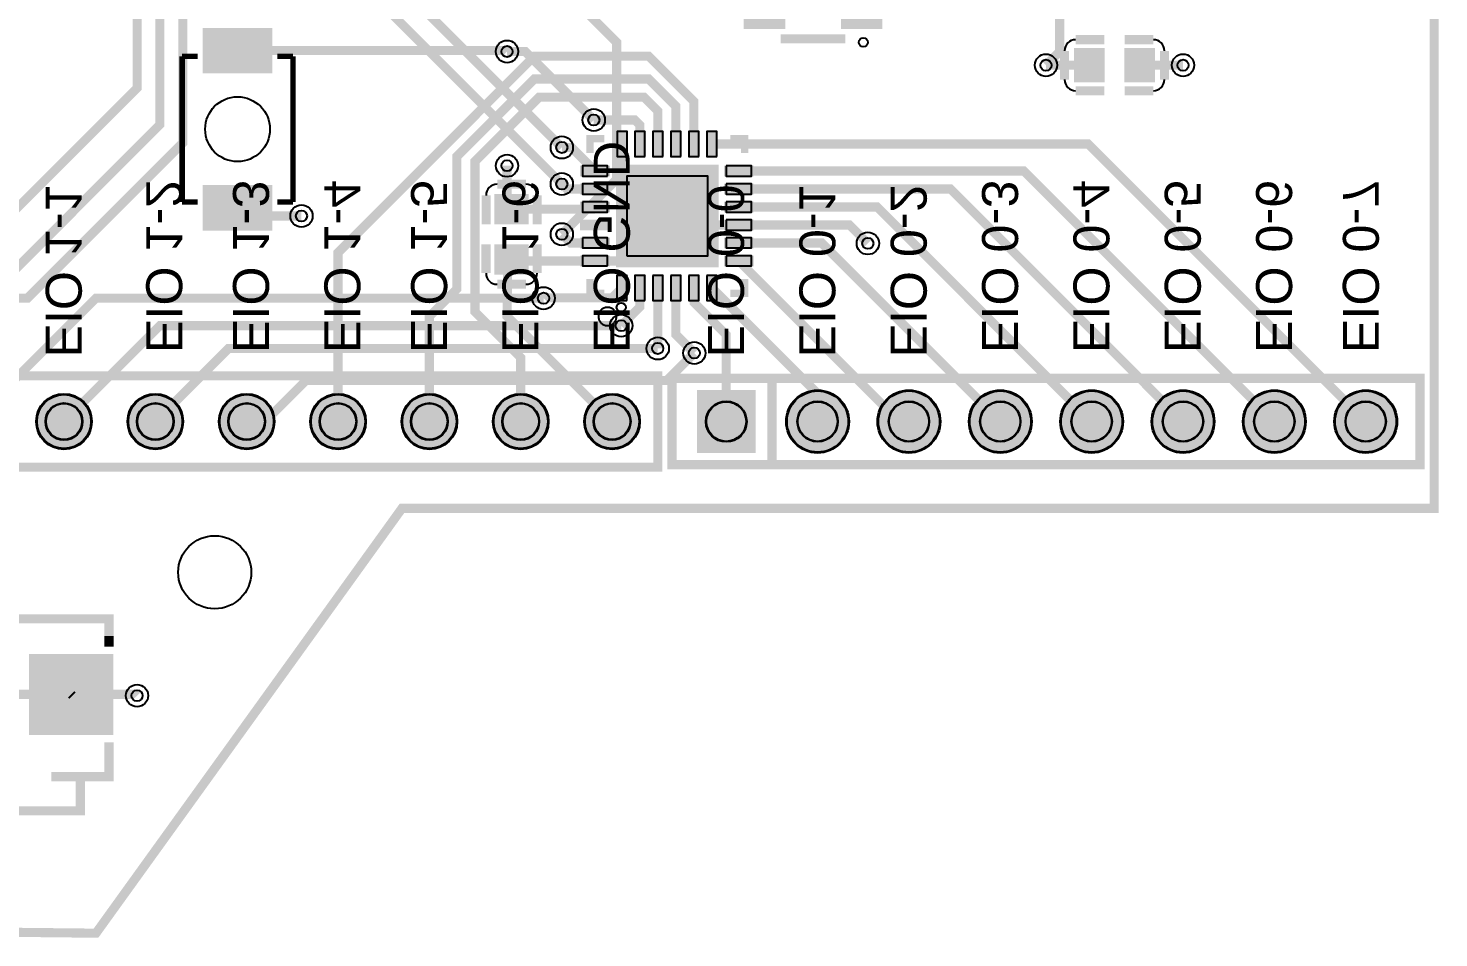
# Model space of a CAD drawing. Header units: millimetres. Extents: x 15.9 to 91, y 37.2 to 108.1.
# Drawn here: x 50.95 to 90.17, y 37.21 to 62.5 of the extents above; entities that cross this region are included whole.
import ezdxf

# ---------------------------------------------------------------- set-up
doc = ezdxf.new("R2010")
doc.units = ezdxf.units.MM
for name, color, linetype, true_color in [('BoardOutLine', 7, 'Continuous', 0xff00ff), ('BottomLayer', 7, 'Continuous', 0x0000ff), ('BottomSolderMaskLayer', 7, 'Continuous', 0xaa00ff), ('Document', 7, 'Continuous', 0xffffff), ('Hole', 7, 'Continuous', 0x222222), ('Multi-Layer', 7, 'Continuous', 0xc0c0c0), ('TopLayer', 7, 'Continuous', 0xff0000), ('TopPasteMaskLayer', 7, 'Continuous', 0x808080), ('TopSilkLayer', 7, 'Continuous', 0xffcc00), ('TopSolderMaskLayer', 7, 'Continuous', 0x800080)]:
    doc.layers.add(name, color=color, linetype=linetype, true_color=true_color)
doc.styles.get("Standard").update_dxf_attribs({"font": 'arial.ttf'})

msp = doc.modelspace()

# ---------------------------------------------------------------- hatches: boundary and pattern name
at = {"layer": 'BottomSolderMaskLayer'}
for points in [[(51.168, 51.562, 1), (52.719, 51.562, 1)], [(53.708, 51.562, 1), (55.259, 51.562, 1)], [(56.248, 51.562, 1), (57.799, 51.562, 1)], [(58.788, 51.562, 1), (60.339, 51.562, 1)], [(61.328, 51.562, 1), (62.879, 51.562, 1)], [(63.868, 51.562, 1), (65.419, 51.562, 1)], [(66.408, 51.562, 1), (67.959, 51.562, 1)], [(69.545, 52.438), (71.171, 52.438), (71.171, 50.687), (69.545, 50.687)], [(72.023, 51.562, 1), (73.774, 51.562, 1)], [(74.563, 51.562, 1), (76.314, 51.562, 1)], [(77.103, 51.562, 1), (78.854, 51.562, 1)], [(79.643, 51.562, 1), (81.394, 51.562, 1)], [(82.183, 51.562, 1), (83.934, 51.562, 1)], [(84.723, 51.562, 1), (86.474, 51.562, 1)], [(87.263, 51.562, 1), (89.014, 51.562, 1)]]:
    msp.add_hatch(color=256, dxfattribs=at).paths.add_polyline_path(points)
at = {"layer": 'Document'}
msp.add_hatch(color=256, dxfattribs=at).paths.add_polyline_path([(52.52, 41.681), (52.52, 40.74), (52.519, 40.724), (52.516, 40.707), (52.51, 40.691), (52.503, 40.677), (52.494, 40.663), (52.483, 40.65), (52.47, 40.639), (52.457, 40.63), (52.442, 40.623), (52.426, 40.617), (52.41, 40.614), (52.393, 40.613), (42.106, 40.613), (42.09, 40.614), (42.073, 40.617), (42.057, 40.623), (42.043, 40.63), (42.029, 40.639), (42.016, 40.65), (42.005, 40.663), (41.996, 40.677), (41.989, 40.691), (41.983, 40.707), (41.98, 40.724), (41.979, 40.74), (41.979, 41.636), (41.98, 41.653), (41.983, 41.669), (41.989, 41.685), (41.996, 41.7), (42.005, 41.713), (42.016, 41.726), (42.029, 41.737), (42.043, 41.746), (42.057, 41.753), (42.073, 41.759), (42.09, 41.762), (42.106, 41.763), (42.123, 41.762), (42.139, 41.759), (42.155, 41.753), (42.17, 41.746), (42.183, 41.737), (42.196, 41.726), (42.207, 41.713), (42.216, 41.7), (42.223, 41.685), (42.229, 41.669), (42.232, 41.653), (42.233, 41.636), (42.233, 40.867), (52.266, 40.867), (52.266, 41.681), (52.267, 41.698), (52.27, 41.714), (52.276, 41.73), (52.283, 41.745), (52.292, 41.758), (52.303, 41.771), (52.316, 41.782), (52.33, 41.791), (52.344, 41.798), (52.36, 41.804), (52.377, 41.807), (52.393, 41.808), (52.41, 41.807), (52.426, 41.804), (52.442, 41.798), (52.457, 41.791), (52.47, 41.782), (52.483, 41.771), (52.494, 41.758), (52.503, 41.745), (52.51, 41.73), (52.516, 41.714), (52.519, 41.698), (52.52, 41.681)])
at = {"layer": 'Multi-Layer'}
for points in [[(51.193, 51.562, 1), (52.693, 51.562, 1)], [(53.733, 51.562, 1), (55.233, 51.562, 1)], [(56.273, 51.562, 1), (57.773, 51.562, 1)], [(58.813, 51.562, 1), (60.313, 51.562, 1)], [(61.353, 51.562, 1), (62.853, 51.562, 1)], [(63.893, 51.562, 1), (65.393, 51.562, 1)], [(66.433, 51.562, 1), (67.933, 51.562, 1)], [(69.571, 52.412), (71.146, 52.412), (71.146, 50.712), (69.571, 50.712)], [(72.048, 51.562, 1), (73.748, 51.562, 1)], [(74.588, 51.562, 1), (76.288, 51.562, 1)], [(77.128, 51.562, 1), (78.828, 51.562, 1)], [(79.668, 51.562, 1), (81.368, 51.562, 1)], [(82.208, 51.562, 1), (83.908, 51.562, 1)], [(84.748, 51.562, 1), (86.448, 51.562, 1)], [(87.288, 51.562, 1), (88.988, 51.562, 1)]]:
    msp.add_hatch(color=256, dxfattribs=at).paths.add_polyline_path(points)
at = {"layer": 'TopLayer'}
for points in [[(57.699, 62.49), (57.699, 61.26), (55.839, 61.26), (55.839, 62.49)], [(80.853, 61.018), (80.053, 61.018), (80.053, 61.918), (80.853, 61.918)], [(82.253, 61.018), (81.453, 61.018), (81.453, 61.918), (82.253, 61.918)], [(67.605, 58.927), (67.325, 58.927), (67.325, 59.627), (67.605, 59.627)], [(68.097, 58.927), (67.817, 58.927), (67.817, 59.627), (68.097, 59.627)], [(68.597, 58.927), (68.317, 58.927), (68.317, 59.627), (68.597, 59.627)], [(69.097, 58.927), (68.817, 58.927), (68.817, 59.627), (69.097, 59.627)], [(69.597, 58.927), (69.317, 58.927), (69.317, 59.627), (69.597, 59.627)], [(70.097, 58.927), (69.817, 58.927), (69.817, 59.627), (70.097, 59.627)], [(66.357, 58.387), (66.357, 58.667), (67.057, 58.667), (67.057, 58.387)], [(67.32, 55.877), (67.32, 58.677), (70.12, 58.677), (70.12, 55.877)], [(70.357, 58.387), (70.357, 58.667), (71.057, 58.667), (71.057, 58.387)], [(57.699, 58.12), (57.699, 56.89), (55.839, 56.89), (55.839, 58.12)], [(66.357, 57.887), (66.357, 58.167), (67.057, 58.167), (67.057, 57.887)], [(70.357, 57.887), (70.357, 58.167), (71.057, 58.167), (71.057, 57.887)], [(63.939, 57.069), (63.939, 57.869), (64.839, 57.869), (64.839, 57.069)], [(66.357, 57.387), (66.357, 57.667), (67.057, 57.667), (67.057, 57.387)], [(70.357, 57.387), (70.357, 57.667), (71.057, 57.667), (71.057, 57.387)], [(66.357, 56.887), (66.357, 57.167), (67.057, 57.167), (67.057, 56.887)], [(70.357, 56.887), (70.357, 57.167), (71.057, 57.167), (71.057, 56.887)], [(66.357, 56.387), (66.357, 56.667), (67.057, 56.667), (67.057, 56.387)], [(70.357, 56.387), (70.357, 56.667), (71.057, 56.667), (71.057, 56.387)], [(63.939, 55.669), (63.939, 56.469), (64.839, 56.469), (64.839, 55.669)], [(66.357, 55.887), (66.357, 56.167), (67.057, 56.167), (67.057, 55.887)], [(70.357, 55.887), (70.357, 56.167), (71.057, 56.167), (71.057, 55.887)], [(67.597, 54.927), (67.317, 54.927), (67.317, 55.627), (67.597, 55.627)], [(68.097, 54.927), (67.817, 54.927), (67.817, 55.627), (68.097, 55.627)], [(68.597, 54.927), (68.317, 54.927), (68.317, 55.627), (68.597, 55.627)], [(69.097, 54.927), (68.817, 54.927), (68.817, 55.627), (69.097, 55.627)], [(69.597, 54.927), (69.317, 54.927), (69.317, 55.627), (69.597, 55.627)], [(70.097, 54.927), (69.817, 54.927), (69.817, 55.627), (70.097, 55.627)], [(53.294, 42.876), (50.994, 42.876), (50.994, 45.076), (53.294, 45.076)]]:
    msp.add_hatch(color=256, dxfattribs=at).paths.add_polyline_path(points)
at = {"layer": 'TopPasteMaskLayer'}
for points in [[(57.699, 62.49), (57.699, 61.26), (55.839, 61.26), (55.839, 62.49)], [(80.853, 61.018), (80.053, 61.018), (80.053, 61.918), (80.853, 61.918)], [(82.253, 61.018), (81.453, 61.018), (81.453, 61.918), (82.253, 61.918)], [(57.699, 58.12), (57.699, 56.89), (55.839, 56.89), (55.839, 58.12)], [(63.939, 57.069), (63.939, 57.869), (64.839, 57.869), (64.839, 57.069)], [(67.057, 56.887), (67.057, 57.167), (66.357, 57.167), (66.357, 56.887)], [(63.939, 55.669), (63.939, 56.469), (64.839, 56.469), (64.839, 55.669)], [(53.294, 42.876), (50.994, 42.876), (50.994, 45.076), (53.294, 45.076)]]:
    msp.add_hatch(color=256, dxfattribs=at).paths.add_polyline_path(points)
at = {"layer": 'TopSolderMaskLayer'}
for points in [[(70.846, 63.13), (71.997, 63.13), (71.997, 62.479), (70.846, 62.479)], [(73.546, 63.13), (74.697, 63.13), (74.697, 62.479), (73.546, 62.479)], [(57.738, 62.507), (57.738, 61.243), (55.801, 61.243), (55.801, 62.507)], [(80.879, 60.993), (80.028, 60.993), (80.028, 61.944), (80.879, 61.944)], [(82.279, 60.993), (81.428, 60.993), (81.428, 61.944), (82.279, 61.944)], [(67.63, 58.902), (67.3, 58.902), (67.3, 59.653), (67.63, 59.653)], [(68.122, 58.902), (67.792, 58.902), (67.792, 59.653), (68.122, 59.653)], [(68.623, 58.902), (68.292, 58.902), (68.292, 59.653), (68.623, 59.653)], [(69.122, 58.902), (68.792, 58.902), (68.792, 59.653), (69.122, 59.653)], [(69.623, 58.902), (69.292, 58.902), (69.292, 59.653), (69.623, 59.653)], [(70.122, 58.902), (69.792, 58.902), (69.792, 59.653), (70.122, 59.653)], [(66.294, 58.377), (66.294, 58.677), (67.121, 58.677), (67.121, 58.377)], [(67.294, 55.852), (67.294, 58.703), (70.145, 58.703), (70.145, 55.852)], [(70.294, 58.377), (70.294, 58.677), (71.121, 58.677), (71.121, 58.377)], [(57.738, 58.137), (57.738, 56.873), (55.801, 56.873), (55.801, 58.137)], [(66.294, 57.877), (66.294, 58.177), (67.121, 58.177), (67.121, 57.877)], [(70.294, 57.877), (70.294, 58.177), (71.121, 58.177), (71.121, 57.877)], [(63.911, 57.047), (63.911, 57.892), (64.868, 57.892), (64.868, 57.047)], [(66.294, 57.377), (66.294, 57.677), (67.121, 57.677), (67.121, 57.377)], [(70.294, 57.377), (70.294, 57.677), (71.121, 57.677), (71.121, 57.377)], [(66.294, 56.877), (66.294, 57.177), (67.121, 57.177), (67.121, 56.877)], [(70.294, 56.877), (70.294, 57.177), (71.121, 57.177), (71.121, 56.877)], [(63.911, 55.647), (63.911, 56.492), (64.868, 56.492), (64.868, 55.647)], [(66.294, 56.377), (66.294, 56.677), (67.121, 56.677), (67.121, 56.377)], [(70.294, 56.377), (70.294, 56.677), (71.121, 56.677), (71.121, 56.377)], [(66.294, 55.877), (66.294, 56.177), (67.121, 56.177), (67.121, 55.877)], [(70.294, 55.877), (70.294, 56.177), (71.121, 56.177), (71.121, 55.877)], [(67.623, 54.902), (67.292, 54.902), (67.292, 55.653), (67.623, 55.653)], [(68.122, 54.902), (67.792, 54.902), (67.792, 55.653), (68.122, 55.653)], [(68.623, 54.902), (68.292, 54.902), (68.292, 55.653), (68.623, 55.653)], [(69.122, 54.902), (68.792, 54.902), (68.792, 55.653), (69.122, 55.653)], [(69.623, 54.902), (69.292, 54.902), (69.292, 55.653), (69.623, 55.653)], [(70.122, 54.902), (69.792, 54.902), (69.792, 55.653), (70.122, 55.653)], [(51.168, 51.562, 1), (52.719, 51.562, 1)], [(53.708, 51.562, 1), (55.259, 51.562, 1)], [(56.248, 51.562, 1), (57.799, 51.562, 1)], [(58.788, 51.562, 1), (60.339, 51.562, 1)], [(61.328, 51.562, 1), (62.879, 51.562, 1)], [(63.868, 51.562, 1), (65.419, 51.562, 1)], [(66.408, 51.562, 1), (67.959, 51.562, 1)], [(69.545, 52.438), (71.171, 52.438), (71.171, 50.687), (69.545, 50.687)], [(72.023, 51.562, 1), (73.774, 51.562, 1)], [(74.563, 51.562, 1), (76.314, 51.562, 1)], [(77.103, 51.562, 1), (78.854, 51.562, 1)], [(79.643, 51.562, 1), (81.394, 51.562, 1)], [(82.183, 51.562, 1), (83.934, 51.562, 1)], [(84.723, 51.562, 1), (86.474, 51.562, 1)], [(87.263, 51.562, 1), (89.014, 51.562, 1)], [(53.319, 42.851), (50.969, 42.851), (50.969, 45.101), (53.319, 45.101)]]:
    msp.add_hatch(color=256, dxfattribs=at).paths.add_polyline_path(points)

# ---------------------------------------------------------------- linework, layer by layer
at = {"layer": 'BoardOutLine', "const_width": 0.254}
msp.add_lwpolyline([(31.496, 105.918), (65.659, 106.045), (74.295, 106.045), (81.153, 96.012), (90.043, 86.106), (90.043, 49.149), (61.341, 49.149), (52.832, 37.338), (41.021, 37.465), (31.623, 49.53), (16.002, 49.53), (16.002, 53.848), (16.002, 61.722), (28.575, 75.565), (21.971, 78.74), (21.971, 96.274), (31.496, 105.918)], close=True, dxfattribs=at)
at = {"layer": 'BottomLayer', "const_width": 0.254}
for points in [[(65.786, 56.769), (67.31, 58.293), (67.31, 62.103), (65.532, 63.881), (65.532, 71.755), (67.183, 73.406), (67.183, 81.534), (65.913, 82.804), (65.913, 87.376)], [(65.786, 59.182), (58.293, 66.675), (57.023, 66.675), (48.641, 75.057), (38.862, 75.057)], [(65.786, 58.166), (57.912, 66.04), (56.769, 66.04), (48.387, 74.422), (41.402, 74.422)], [(53.34, 66.167), (53.975, 65.532), (53.975, 60.833), (49.149, 56.007), (38.354, 56.007), (37.973, 56.388), (33.909, 56.388), (32.385, 54.864), (32.385, 54.737)], [(33.528, 51.562), (36.957, 54.991), (50.927, 54.991), (55.245, 59.309), (55.245, 62.992), (55.753, 63.5), (55.753, 66.167)], [(34.29, 55.499), (50.292, 55.499), (54.61, 59.817), (54.61, 66.167)], [(79.248, 61.468), (79.629, 61.849), (79.629, 64.77)], [(66.675, 59.944), (64.77, 61.849), (64.262, 61.849)], [(65.278, 54.991), (52.832, 54.991), (49.403, 51.562)], [(67.437, 54.229), (54.61, 54.229), (51.943, 51.562)], [(68.453, 53.594), (56.515, 53.594), (54.483, 51.562)], [(69.469, 53.467), (68.707, 52.705), (58.674, 52.705), (57.531, 51.562), (57.023, 51.562)]]:
    msp.add_lwpolyline(points, dxfattribs=at)
at = {"layer": 'BottomSolderMaskLayer'}
for centre, radius in [((51.943, 51.562), 0.775), ((54.483, 51.562), 0.775), ((57.023, 51.562), 0.775), ((59.563, 51.562), 0.775), ((62.103, 51.562), 0.775), ((64.643, 51.562), 0.775), ((67.183, 51.562), 0.775), ((72.898, 51.562), 0.875), ((75.438, 51.562), 0.875), ((77.978, 51.562), 0.875), ((80.518, 51.562), 0.875), ((83.058, 51.562), 0.875), ((85.598, 51.562), 0.875), ((88.138, 51.562), 0.875), ((51.943, 51.562), 0.517), ((54.483, 51.562), 0.517), ((57.023, 51.562), 0.517), ((59.563, 51.562), 0.517), ((62.103, 51.562), 0.517), ((64.643, 51.562), 0.517), ((67.183, 51.562), 0.517), ((70.358, 51.562), 0.568), ((72.898, 51.562), 0.566), ((75.438, 51.562), 0.566), ((77.978, 51.562), 0.566), ((80.518, 51.562), 0.566), ((83.058, 51.562), 0.566), ((85.598, 51.562), 0.566), ((88.138, 51.562), 0.566)]:
    msp.add_circle(centre, radius, dxfattribs=at)
at = {"layer": 'Document'}
msp.add_circle((67.437, 54.737), 0.127, dxfattribs=at)
at = {"layer": 'Hole'}
for centre in [(64.262, 61.849), (79.248, 61.468), (83.058, 61.468), (66.675, 59.944), (65.786, 59.182), (64.262, 58.674), (65.786, 58.166), (58.547, 57.277), (65.786, 56.769), (74.295, 56.515), (65.278, 54.991), (67.437, 54.229), (68.453, 53.594), (69.469, 53.467), (53.975, 43.942)]:
    msp.add_circle(centre, 0.155, dxfattribs=at)
at = {"layer": 'Multi-Layer'}
for centre, radius in [((64.262, 61.849), 0.31), ((79.248, 61.468), 0.31), ((83.058, 61.468), 0.31), ((66.675, 59.944), 0.31), ((65.786, 59.182), 0.31), ((64.262, 58.674), 0.31), ((65.786, 58.166), 0.31), ((58.547, 57.277), 0.31), ((65.786, 56.769), 0.31), ((74.295, 56.515), 0.31), ((65.278, 54.991), 0.31), ((67.437, 54.229), 0.31), ((68.453, 53.594), 0.31), ((69.469, 53.467), 0.31), ((51.943, 51.562), 0.75), ((54.483, 51.562), 0.75), ((57.023, 51.562), 0.75), ((59.563, 51.562), 0.75), ((62.103, 51.562), 0.75), ((64.643, 51.562), 0.75), ((67.183, 51.562), 0.75), ((72.898, 51.562), 0.85), ((75.438, 51.562), 0.85), ((77.978, 51.562), 0.85), ((80.518, 51.562), 0.85), ((83.058, 51.562), 0.85), ((85.598, 51.562), 0.85), ((88.138, 51.562), 0.85), ((51.943, 51.562), 0.5), ((54.483, 51.562), 0.5), ((57.023, 51.562), 0.5), ((59.563, 51.562), 0.5), ((62.103, 51.562), 0.5), ((64.643, 51.562), 0.5), ((67.183, 51.562), 0.5), ((70.358, 51.562), 0.55), ((72.898, 51.562), 0.55), ((75.438, 51.562), 0.55), ((77.978, 51.562), 0.55), ((80.518, 51.562), 0.55), ((83.058, 51.562), 0.55), ((85.598, 51.562), 0.55), ((88.138, 51.562), 0.55), ((56.134, 47.371), 1.016), ((53.975, 43.942), 0.31)]:
    msp.add_circle(centre, radius, dxfattribs=at)
at = {"layer": 'TopLayer', "const_width": 0.254}
for points in [[(64.262, 61.849), (64.236, 61.875), (56.769, 61.875)], [(69.457, 59.277), (69.457, 60.464), (68.199, 61.722), (65.024, 61.722), (59.563, 56.261), (59.563, 51.562)], [(80.453, 61.468), (79.248, 61.468)], [(81.853, 61.468), (83.058, 61.468)], [(68.957, 59.277), (68.957, 60.329), (68.199, 61.087), (65.024, 61.087), (62.865, 58.928), (62.865, 55.245), (62.103, 54.483), (62.103, 51.562)], [(68.457, 59.277), (68.457, 60.194), (68.072, 60.579), (65.151, 60.579), (63.373, 58.801), (63.373, 54.61), (64.643, 53.34), (64.643, 51.562)], [(67.957, 59.277), (67.957, 59.805), (67.818, 59.944), (66.675, 59.944)], [(66.707, 58.527), (66.052, 59.182), (65.786, 59.182)], [(67.465, 59.277), (67.465, 58.532), (68.72, 57.277)], [(69.957, 59.277), (80.423, 59.277), (88.138, 51.562)], [(64.389, 57.469), (64.262, 57.596), (64.262, 58.674)], [(70.707, 58.527), (78.633, 58.527), (85.598, 51.562)], [(66.707, 58.027), (65.925, 58.027), (65.786, 58.166)], [(70.707, 58.027), (76.593, 58.027), (83.058, 51.562)], [(56.769, 57.505), (56.997, 57.277), (58.547, 57.277)], [(66.707, 57.527), (66.649, 57.469), (64.389, 57.469)], [(66.707, 56.027), (67.47, 56.027), (68.72, 57.277)], [(70.707, 57.027), (68.97, 57.027), (68.72, 57.277)], [(70.707, 57.527), (74.553, 57.527), (80.518, 51.562)], [(66.707, 56.527), (66.028, 56.527), (65.786, 56.769)], [(70.707, 57.027), (73.783, 57.027), (74.295, 56.515)], [(70.707, 56.527), (73.013, 56.527), (77.978, 51.562)], [(67.183, 51.562), (64.262, 54.483), (64.282, 56.027), (66.708, 56.027)], [(64.389, 56.069), (64.431, 56.027), (65.318, 56.027)], [(70.707, 56.027), (75.172, 51.562), (75.438, 51.562)], [(67.457, 55.277), (67.183, 55.003), (65.29, 55.003), (65.278, 54.991)], [(67.437, 54.229), (67.957, 54.749), (67.957, 55.277)], [(68.453, 53.594), (68.453, 55.273), (68.457, 55.277)], [(69.469, 53.467), (68.957, 53.979), (68.957, 55.277)], [(69.456, 55.278), (69.469, 54.864), (70.358, 53.975), (70.358, 51.562)], [(69.957, 55.277), (72.898, 52.336), (72.898, 51.562)], [(46.701, 43.978), (52.144, 43.978)], [(53.975, 43.942), (53.941, 43.977), (52.144, 43.977)], [(52.144, 43.977), (52.179, 43.942)]]:
    msp.add_lwpolyline(points, dxfattribs=at)
at = {"layer": 'TopPasteMaskLayer'}
for points in [[(67.605, 58.927), (67.605, 59.627), (67.325, 59.627), (67.325, 58.927)], [(68.097, 58.927), (68.097, 59.627), (67.817, 59.627), (67.817, 58.927)], [(68.597, 58.927), (68.597, 59.627), (68.317, 59.627), (68.317, 58.927)], [(69.097, 58.927), (69.097, 59.627), (68.817, 59.627), (68.817, 58.927)], [(69.597, 58.927), (69.597, 59.627), (69.317, 59.627), (69.317, 58.927)], [(70.097, 58.927), (70.097, 59.627), (69.817, 59.627), (69.817, 58.927)], [(67.057, 58.387), (67.057, 58.667), (66.357, 58.667), (66.357, 58.387)], [(70.357, 58.667), (70.357, 58.387), (71.057, 58.387), (71.057, 58.667)], [(67.057, 57.887), (67.057, 58.167), (66.357, 58.167), (66.357, 57.887)], [(67.6, 56.157), (67.6, 58.397), (69.84, 58.397), (69.84, 56.157)], [(70.357, 58.167), (70.357, 57.887), (71.057, 57.887), (71.057, 58.167)], [(66.357, 57.667), (66.357, 57.387), (67.057, 57.387), (67.057, 57.667)], [(70.357, 57.667), (70.357, 57.387), (71.057, 57.387), (71.057, 57.667)], [(70.357, 57.167), (70.357, 56.887), (71.057, 56.887), (71.057, 57.167)], [(66.357, 56.667), (66.357, 56.387), (67.057, 56.387), (67.057, 56.667)], [(70.357, 56.667), (70.357, 56.387), (71.057, 56.387), (71.057, 56.667)], [(67.057, 55.887), (67.057, 56.167), (66.357, 56.167), (66.357, 55.887)], [(70.357, 56.167), (70.357, 55.887), (71.057, 55.887), (71.057, 56.167)], [(67.597, 54.927), (67.597, 55.627), (67.317, 55.627), (67.317, 54.927)], [(68.097, 54.927), (68.097, 55.627), (67.817, 55.627), (67.817, 54.927)], [(68.317, 55.627), (68.317, 54.927), (68.597, 54.927), (68.597, 55.627)], [(68.817, 55.627), (68.817, 54.927), (69.097, 54.927), (69.097, 55.627)], [(69.317, 55.627), (69.317, 54.927), (69.597, 54.927), (69.597, 55.627)], [(69.817, 55.627), (69.817, 54.927), (70.097, 54.927), (70.097, 55.627)]]:
    msp.add_lwpolyline(points, close=True, dxfattribs=at)
at = {"layer": 'TopSilkLayer'}
for points, const_width in [([(71.871, 62.204), (73.671, 62.204)], 0.254), ([(79.763, 61.068), (79.763, 61.868)], 0.254), ([(80.873, 62.178), (80.073, 62.178)], 0.254), ([(81.433, 62.178), (82.233, 62.178)], 0.254), ([(82.543, 61.868), (82.543, 61.068)], 0.254), ([(55.228, 57.664), (55.228, 61.716)], 0.152), ([(55.228, 61.716), (55.659, 61.716)], 0.152), ([(58.31, 61.716), (57.879, 61.716)], 0.152), ([(58.31, 57.664), (58.31, 61.716)], 0.152), ([(80.873, 60.758), (80.073, 60.758)], 0.254), ([(81.433, 60.758), (82.233, 60.758)], 0.254), ([(66.57, 59.027), (66.57, 59.427), (66.97, 59.427)], 0.2), ([(70.87, 59.027), (70.87, 59.427), (70.47, 59.427)], 0.2), ([(63.989, 58.159), (64.789, 58.159)], 0.254), ([(55.659, 57.664), (55.228, 57.664)], 0.152), ([(58.31, 57.664), (57.879, 57.664)], 0.152), ([(63.68, 57.049), (63.68, 57.849)], 0.254), ([(65.099, 57.049), (65.099, 57.849)], 0.254), ([(63.679, 56.489), (63.679, 55.689)], 0.254), ([(65.099, 56.489), (65.099, 55.689)], 0.254), ([(64.789, 55.379), (63.989, 55.379)], 0.254), ([(66.97, 55.127), (66.57, 55.127), (66.57, 55.527)], 0.2), ([(70.87, 55.527), (70.87, 55.127), (70.47, 55.127)], 0.2), ([(71.628, 52.705), (71.628, 50.419)], 0.254), ([(53.194, 45.602), (53.194, 46.077), (50.594, 46.077)], 0.254), ([(53.194, 45.602), (53.194, 45.308)], 0.254), ([(52.404, 41.689), (52.404, 40.739), (42.094, 40.739), (42.094, 41.639), (41.294, 41.639), (41.294, 42.645)], 0.254), ([(53.194, 42.645), (53.194, 41.689), (51.594, 41.689)], 0.254)]:
    msp.add_lwpolyline(points, dxfattribs=dict(at, const_width=const_width))
msp.add_lwpolyline([(67.31, 54.485), (67.309, 54.508), (67.305, 54.53), (67.3, 54.552), (67.293, 54.574), (67.284, 54.595), (67.273, 54.615), (67.261, 54.634), (67.246, 54.651), (67.231, 54.668), (67.213, 54.683), (67.195, 54.696), (67.175, 54.708), (67.155, 54.717), (67.133, 54.725), (67.112, 54.731), (67.089, 54.735), (67.066, 54.737), (67.044, 54.737), (67.021, 54.735), (66.999, 54.731), (66.977, 54.725), (66.955, 54.717), (66.935, 54.707), (66.915, 54.695), (66.897, 54.682), (66.88, 54.667), (66.864, 54.65), (66.85, 54.633), (66.838, 54.614), (66.827, 54.594), (66.818, 54.573), (66.811, 54.551), (66.806, 54.529), (66.803, 54.506), (66.802, 54.484), (66.803, 54.461), (66.806, 54.438), (66.811, 54.416), (66.818, 54.394), (66.827, 54.374), (66.838, 54.353), (66.85, 54.334), (66.864, 54.317), (66.88, 54.3), (66.897, 54.285), (66.915, 54.272), (66.935, 54.26), (66.955, 54.25), (66.977, 54.242), (66.999, 54.236), (67.021, 54.232), (67.044, 54.23), (67.066, 54.23), (67.089, 54.232), (67.112, 54.236), (67.133, 54.242), (67.155, 54.25), (67.175, 54.26), (67.195, 54.271), (67.213, 54.284), (67.231, 54.299), (67.246, 54.316), (67.261, 54.333), (67.273, 54.352), (67.284, 54.372), (67.293, 54.393), (67.3, 54.415), (67.305, 54.437), (67.309, 54.46), (67.31, 54.482)], close=True, dxfattribs=at)
at = {"layer": 'TopSilkLayer', "const_width": 0.254}
for points in [[(68.453, 52.832), (68.453, 50.292), (48.133, 50.292), (48.133, 52.832), (68.453, 52.832)], [(68.848, 52.762), (89.648, 52.762), (89.648, 50.362), (68.848, 50.362), (68.848, 52.762)]]:
    msp.add_lwpolyline(points, close=True, dxfattribs=at)
at = {"layer": 'TopSilkLayer'}
for centre, radius in [((74.168, 62.103), 0.127), ((56.769, 59.69), 0.9)]:
    msp.add_circle(centre, radius, dxfattribs=at)
for centre, start, end in [((80.073, 61.868), 90, 180), ((82.233, 61.868), 360, 90), ((80.073, 61.068), 179.9953, 270), ((82.233, 61.068), 270, 0.0094), ((63.989, 57.849), 90, 180), ((64.789, 57.849), 0, 90), ((63.989, 55.689), 180.0047, 270), ((64.789, 55.689), 270, 359.9953)]:
    msp.add_arc(centre, 0.31, start, end, dxfattribs=at)
at = {"layer": 'TopSolderMaskLayer'}
for centre, radius in [((51.943, 51.562), 0.775), ((54.483, 51.562), 0.775), ((57.023, 51.562), 0.775), ((59.563, 51.562), 0.775), ((62.103, 51.562), 0.775), ((64.643, 51.562), 0.775), ((67.183, 51.562), 0.775), ((72.898, 51.562), 0.875), ((75.438, 51.562), 0.875), ((77.978, 51.562), 0.875), ((80.518, 51.562), 0.875), ((83.058, 51.562), 0.875), ((85.598, 51.562), 0.875), ((88.138, 51.562), 0.875), ((51.943, 51.562), 0.517), ((54.483, 51.562), 0.517), ((57.023, 51.562), 0.517), ((59.563, 51.562), 0.517), ((62.103, 51.562), 0.517), ((64.643, 51.562), 0.517), ((67.183, 51.562), 0.517), ((70.358, 51.562), 0.568), ((72.898, 51.562), 0.566), ((75.438, 51.562), 0.566), ((77.978, 51.562), 0.566), ((80.518, 51.562), 0.566), ((83.058, 51.562), 0.566), ((85.598, 51.562), 0.566), ((88.138, 51.562), 0.566)]:
    msp.add_circle(centre, radius, dxfattribs=at)

# ---------------------------------------------------------------- texts
at = {"layer": 'BottomSilkLayer', "text_generation_flag": 2}
for s, p in [('EIO GND', (66.675, 53.467)), ('EIO 1-1', (51.435, 53.34)), ('EIO 1-2', (54.229, 53.467)), ('EIO 1-3', (56.642, 53.467)), ('EIO 1-4', (59.182, 53.467)), ('EIO 1-5', (61.595, 53.467)), ('EIO 1-6', (64.135, 53.467)), ('EIO 0-0', (69.85, 53.34)), ('EIO 0-1', (72.39, 53.34)), ('EIO 0-2', (74.93, 53.34)), ('EIO 0-3', (77.47, 53.467)), ('EIO 0-4', (80.01, 53.467)), ('EIO 0-5', (82.55, 53.467)), ('EIO 0-6', (85.09, 53.467)), ('EIO 0-7', (87.503, 53.467))]:
    msp.add_text(s, height=1, rotation=270, dxfattribs=at).set_placement(p)

doc.saveas('drawing.dxf')
